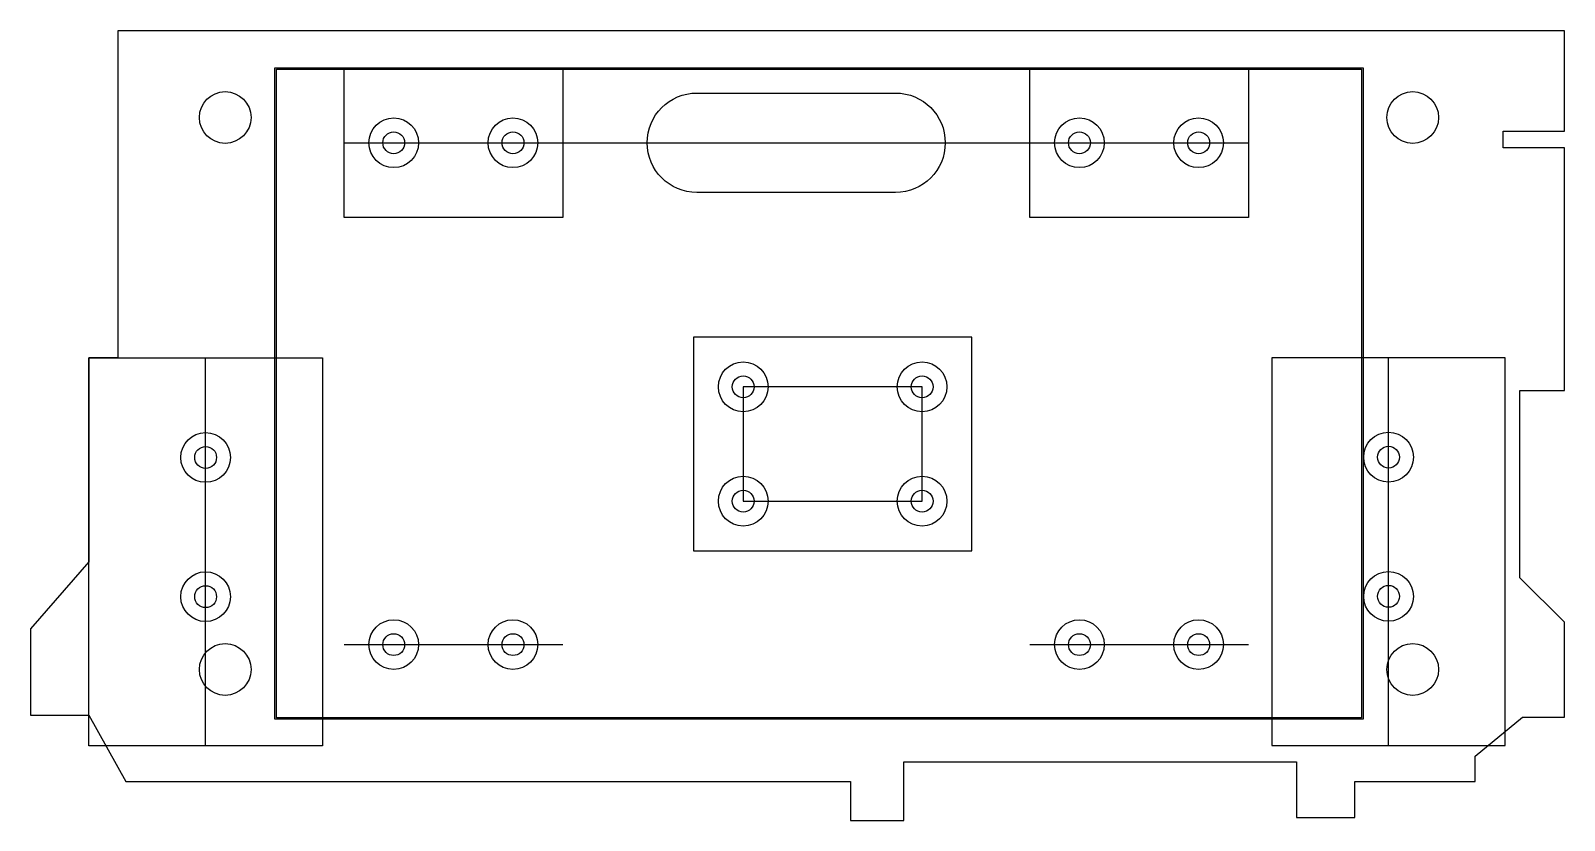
# Model space of a CAD drawing. Header units: millimetres. Extents: x -208 to -54, y -261 to -182.
import ezdxf

# ---------------------------------------------------------------- set-up
doc = ezdxf.new("R2010")
doc.units = ezdxf.units.MM
doc.layers.get('0').update_dxf_attribs({"linetype": 'CONTINUOUS'})

msp = doc.modelspace()

# ---------------------------------------------------------------- linework, layer by layer
for p, q in [((-53.97, -181.6), (-199.52, -181.6)), ((-199.52, -181.6), (-199.52, -214.51)), ((-53.97, -191.7), (-53.97, -181.6)), ((-176.77, -192.87), (-154.77, -192.87)), ((-154.77, -192.87), (-107.77, -192.87)), ((-141.27, -192.87), (-121.27, -192.87)), ((-107.77, -192.87), (-85.77, -192.87)), ((-60.12, -193.39), (-60.12, -191.7)), ((-60.12, -191.7), (-53.97, -191.7)), ((-53.97, -193.39), (-60.12, -193.39)), ((-53.97, -217.79), (-53.97, -193.39)), ((-199.52, -214.51), (-202.45, -214.51)), ((-202.45, -214.51), (-202.45, -235.01)), ((-202.45, -214.51), (-178.95, -214.51)), ((-202.45, -253.51), (-202.45, -214.51)), ((-190.7, -253.51), (-190.7, -214.51)), ((-178.95, -214.51), (-178.95, -253.51)), ((-71.66, -253.48), (-71.66, -214.48)), ((-58.46, -236.61), (-58.46, -217.79)), ((-58.46, -217.79), (-53.97, -217.79)), ((-202.45, -235.01), (-208.31, -241.74)), ((-53.97, -241.06), (-58.46, -236.61)), ((-208.31, -241.74), (-208.31, -250.42)), ((-53.97, -250.62), (-53.97, -241.06)), ((-176.77, -243.33), (-154.77, -243.33)), ((-107.77, -243.33), (-85.77, -243.33)), ((-208.31, -250.42), (-202.45, -250.42)), ((-202.45, -250.42), (-198.74, -257.09)), ((-62.95, -254.56), (-58.19, -250.62)), ((-58.19, -250.62), (-53.97, -250.62)), ((-178.95, -253.51), (-202.45, -253.51)), ((-62.95, -257.08), (-62.95, -254.56)), ((-120.45, -261), (-120.45, -255.1)), ((-120.45, -255.1), (-80.94, -255.1)), ((-80.94, -255.1), (-80.94, -260.73)), ((-198.74, -257.09), (-125.81, -257.09)), ((-125.81, -257.09), (-125.81, -261)), ((-75.05, -260.73), (-75.05, -257.08)), ((-75.05, -257.08), (-62.95, -257.08)), ((-80.94, -260.73), (-75.05, -260.73)), ((-125.81, -261), (-120.45, -261))]:
    msp.add_line(p, q)
for points in [[(-74.23, -250.83), (-183.73, -250.83), (-183.73, -185.33), (-74.23, -185.33)], [(-183.58, -250.68), (-183.58, -185.48), (-74.38, -185.48), (-74.38, -250.68)], [(-154.77, -200.37), (-176.77, -200.37), (-176.77, -185.37), (-154.77, -185.37)], [(-107.77, -200.37), (-107.77, -185.37), (-85.77, -185.37), (-85.77, -200.37)], [(-141.6, -212.41), (-141.6, -233.91), (-113.6, -233.91), (-113.6, -212.41)], [(-59.91, -214.48), (-83.41, -214.48), (-83.41, -253.48), (-59.91, -253.48)], [(-136.6, -228.91), (-118.6, -228.91), (-118.6, -217.41), (-136.6, -217.41)]]:
    msp.add_lwpolyline(points, close=True)
msp.add_lwpolyline([(-121.27, -197.87), (-141.27, -197.87, -1), (-141.27, -187.87), (-121.27, -187.87, -1)], format="xyb", close=True)
for centre, radius in [((-188.73, -190.33), 2.6), ((-69.23, -190.33), 2.6), ((-171.77, -192.87), 2.5), ((-159.77, -192.87), 2.5), ((-102.77, -192.87), 2.5), ((-90.77, -192.87), 2.5), ((-171.77, -192.87), 1.1), ((-159.77, -192.87), 1.1), ((-102.77, -192.87), 1.1), ((-90.77, -192.87), 1.1), ((-136.6, -217.41), 2.5), ((-118.6, -217.41), 2.5), ((-136.6, -217.41), 1.1), ((-118.6, -217.41), 1.1), ((-190.7, -224.51), 2.5), ((-71.66, -224.48), 2.5), ((-190.7, -224.51), 1.1), ((-71.66, -224.48), 1.1), ((-136.6, -228.91), 2.5), ((-118.6, -228.91), 2.5), ((-136.6, -228.91), 1.1), ((-118.6, -228.91), 1.1), ((-190.7, -238.51), 2.5), ((-71.66, -238.48), 2.5), ((-190.7, -238.51), 1.1), ((-71.66, -238.48), 1.1), ((-171.77, -243.33), 2.5), ((-171.77, -243.33), 1.1), ((-159.77, -243.33), 2.5), ((-159.77, -243.33), 1.1), ((-102.77, -243.33), 2.5), ((-102.77, -243.33), 1.1), ((-90.77, -243.33), 2.5), ((-90.77, -243.33), 1.1), ((-188.73, -245.83), 2.6), ((-69.23, -245.83), 2.6)]:
    msp.add_circle(centre, radius)

doc.saveas('drawing.dxf')
